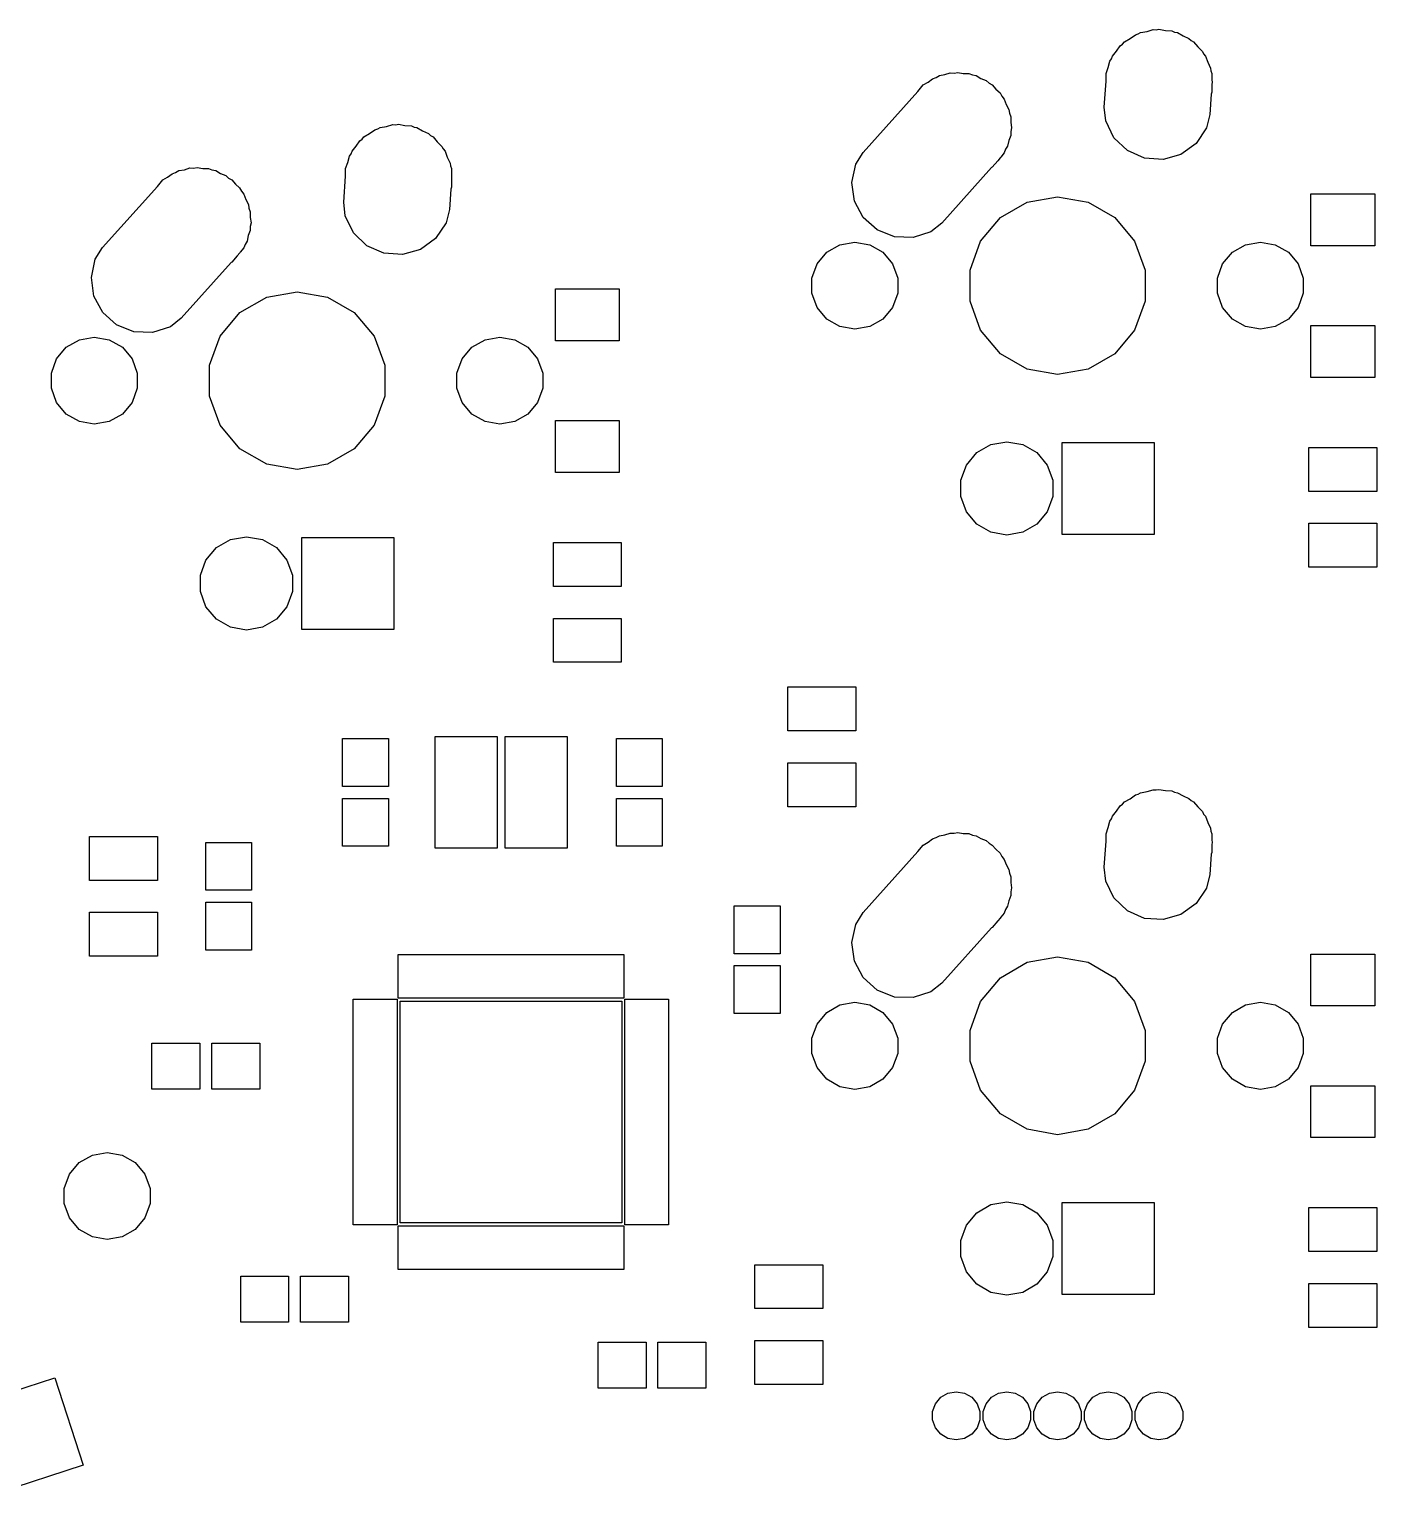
# Model space of a CAD drawing. Extents: x 31 to 333, y -143 to -29.
# Drawn here: x 221.89 to 255.64, y -125.53 to -88.82 of the extents above; entities that cross this region are included whole.
import ezdxf

# ---------------------------------------------------------------- set-up
doc = ezdxf.new("R2010")
doc.units = 0
doc.header["$MEASUREMENT"] = 0
doc.layers.add('BLACK', color=7, linetype='CONTINUOUS')

msp = doc.modelspace()

# ---------------------------------------------------------------- linework, layer by layer
at = {"layer": 'BLACK', "linetype": 'CONTINUOUS'}
for p, q in [((249.279, -89.1942), (249.325, -89.1393)), ((249.325, -89.1393), (249.467, -89.0576)), ((249.467, -89.0576), (249.599, -88.9613)), ((249.599, -88.9613), (249.668, -88.9415)), ((249.668, -88.9415), (249.73, -88.9057)), ((249.73, -88.9057), (249.891, -88.8773)), ((249.891, -88.8773), (250.048, -88.8321)), ((250.048, -88.8321), (250.119, -88.837)), ((250.119, -88.837), (250.19, -88.8246)), ((250.19, -88.8246), (250.351, -88.853)), ((250.351, -88.853), (250.514, -88.8642)), ((250.514, -88.8642), (250.58, -88.8933)), ((250.58, -88.8933), (250.65, -88.9057)), ((250.65, -88.9057), (250.792, -88.9875)), ((250.792, -88.9875), (250.941, -89.0539)), ((250.941, -89.0539), (250.993, -89.1035)), ((250.993, -89.1035), (251.055, -89.1393)), ((251.055, -89.1393), (251.16, -89.2646)), ((249, -89.5645), (249.025, -89.4973)), ((249.025, -89.4973), (249.13, -89.372)), ((249.13, -89.372), (249.221, -89.2363)), ((249.221, -89.2363), (249.279, -89.1942)), ((251.16, -89.2646), (251.278, -89.3781)), ((251.278, -89.3781), (251.309, -89.4424)), ((251.309, -89.4424), (251.355, -89.4973)), ((251.355, -89.4973), (251.411, -89.651)), ((245.056, -89.9211), (245.15, -89.9046)), ((245.15, -89.9046), (245.288, -89.9288)), ((248.865, -89.9364), (248.921, -89.7827)), ((248.921, -89.7827), (248.96, -89.6239)), ((248.96, -89.6239), (249, -89.5645)), ((251.411, -89.651), (251.483, -89.7979)), ((251.483, -89.7979), (251.491, -89.8691)), ((251.491, -89.8691), (251.515, -89.9364)), ((244.149, -90.3815), (244.285, -90.2193)), ((244.285, -90.2193), (244.406, -90.1494)), ((244.406, -90.1494), (244.516, -90.0631)), ((244.516, -90.0631), (244.607, -90.0335)), ((244.607, -90.0335), (244.69, -89.9857)), ((244.69, -89.9857), (244.828, -89.9614)), ((244.828, -89.9614), (244.96, -89.918)), ((244.96, -89.918), (245.056, -89.9211)), ((245.288, -89.9288), (245.427, -89.9335)), ((245.427, -89.9335), (245.516, -89.9691)), ((245.516, -89.9691), (245.61, -89.9857)), ((245.61, -89.9857), (245.731, -90.0556)), ((245.731, -90.0556), (245.861, -90.1078)), ((245.861, -90.1078), (245.932, -90.1716)), ((245.932, -90.1716), (246.015, -90.2193)), ((246.015, -90.2193), (246.105, -90.3264)), ((248.82, -90.7745), (248.865, -90.1244)), ((248.865, -90.1244), (248.865, -89.9364)), ((251.515, -89.9364), (251.515, -90.0999)), ((251.515, -90.0999), (251.52, -90.1455)), ((251.52, -90.1455), (251.515, -90.2156)), ((251.515, -90.2156), (251.515, -90.4036)), ((242.776, -91.9114), (244.149, -90.3815)), ((246.105, -90.3264), (246.209, -90.4198)), ((246.209, -90.4198), (246.254, -90.5041)), ((246.254, -90.5041), (246.315, -90.5773)), ((246.315, -90.5773), (246.363, -90.7087)), ((251.499, -90.4476), (251.464, -90.9568)), ((251.515, -90.4036), (251.499, -90.4476)), ((246.363, -90.7087), (246.429, -90.832)), ((246.429, -90.832), (246.442, -90.9266)), ((246.442, -90.9266), (246.475, -91.0164)), ((246.475, -91.0164), (246.475, -91.1562)), ((248.857, -91.1221), (248.82, -90.7745)), ((251.464, -90.9568), (251.38, -91.2961)), ((230.417, -91.4388), (230.549, -91.3425)), ((230.549, -91.3425), (230.618, -91.3227)), ((230.618, -91.3227), (230.68, -91.2869)), ((230.68, -91.2869), (230.841, -91.2585)), ((230.841, -91.2585), (230.998, -91.2133)), ((230.998, -91.2133), (231.069, -91.2182)), ((231.069, -91.2182), (231.14, -91.2058)), ((231.14, -91.2058), (231.301, -91.2342)), ((231.301, -91.2342), (231.464, -91.2455)), ((231.464, -91.2455), (231.53, -91.2745)), ((231.53, -91.2745), (231.6, -91.2869)), ((231.6, -91.2869), (231.742, -91.3687)), ((231.742, -91.3687), (231.891, -91.4351)), ((246.475, -91.1562), (246.495, -91.2946)), ((246.495, -91.2946), (246.475, -91.3881)), ((249.062, -91.5419), (248.857, -91.1221)), ((251.38, -91.2961), (251.119, -91.6837)), ((230.08, -91.7532), (230.171, -91.6176)), ((230.171, -91.6176), (230.229, -91.5754)), ((230.229, -91.5754), (230.275, -91.5206)), ((230.275, -91.5206), (230.417, -91.4388)), ((231.891, -91.4351), (231.943, -91.4848)), ((231.943, -91.4848), (232.005, -91.5206)), ((232.005, -91.5206), (232.11, -91.6459)), ((232.11, -91.6459), (232.228, -91.7594)), ((246.427, -91.615), (246.398, -91.7518)), ((246.475, -91.4836), (246.427, -91.615)), ((246.475, -91.3881), (246.475, -91.4836)), ((249.399, -91.8661), (249.062, -91.5419)), ((251.119, -91.6837), (250.741, -91.9587)), ((229.871, -92.1639), (229.91, -92.0052)), ((229.91, -92.0052), (229.95, -91.9458)), ((229.95, -91.9458), (229.975, -91.8785)), ((229.975, -91.8785), (230.08, -91.7532)), ((232.228, -91.7594), (232.259, -91.8237)), ((232.259, -91.8237), (232.305, -91.8785)), ((232.305, -91.8785), (232.361, -92.0322)), ((232.361, -92.0322), (232.433, -92.1792)), ((242.592, -92.2082), (242.776, -91.9114)), ((246.214, -92.0486), (246.151, -92.1186)), ((246.225, -92.0298), (246.214, -92.0486)), ((246.315, -91.9227), (246.225, -92.0298)), ((246.348, -91.833), (246.315, -91.9227)), ((246.398, -91.7518), (246.348, -91.833)), ((249.826, -92.0558), (249.399, -91.8661)), ((250.292, -92.0879), (249.826, -92.0558)), ((250.741, -91.9587), (250.292, -92.0879)), ((225.356, -92.5307), (225.466, -92.4444)), ((225.466, -92.4444), (225.557, -92.4147)), ((225.557, -92.4147), (225.64, -92.367)), ((225.64, -92.367), (225.778, -92.3427)), ((225.778, -92.3427), (225.91, -92.2992)), ((225.91, -92.2992), (226.006, -92.3024)), ((226.006, -92.3024), (226.1, -92.2858)), ((226.1, -92.2858), (226.238, -92.3101)), ((226.238, -92.3101), (226.377, -92.3147)), ((226.377, -92.3147), (226.466, -92.3504)), ((226.466, -92.3504), (226.56, -92.367)), ((226.56, -92.367), (226.681, -92.4369)), ((226.681, -92.4369), (226.811, -92.489)), ((229.815, -92.3176), (229.871, -92.1639)), ((229.815, -92.5056), (229.815, -92.3176)), ((232.433, -92.1792), (232.441, -92.2503)), ((232.441, -92.2503), (232.465, -92.3176)), ((232.465, -92.3176), (232.465, -92.4812)), ((232.465, -92.4812), (232.47, -92.5268)), ((242.495, -92.6654), (242.592, -92.2082)), ((245.995, -92.292), (244.749, -93.6812)), ((246.015, -92.2807), (245.995, -92.292)), ((246.151, -92.1186), (246.015, -92.2807)), ((223.726, -94.2926), (225.099, -92.7627)), ((225.099, -92.7627), (225.235, -92.6006)), ((225.235, -92.6006), (225.356, -92.5307)), ((226.811, -92.489), (226.882, -92.5528)), ((226.882, -92.5528), (226.965, -92.6006)), ((226.965, -92.6006), (227.055, -92.7077)), ((227.055, -92.7077), (227.159, -92.8011)), ((227.159, -92.8011), (227.204, -92.8854)), ((229.77, -93.1557), (229.815, -92.5056)), ((232.449, -92.8288), (232.414, -93.3381)), ((232.465, -92.7849), (232.449, -92.8288)), ((232.47, -92.5268), (232.465, -92.5969)), ((232.465, -92.5969), (232.465, -92.7849)), ((242.561, -93.128), (242.495, -92.6654)), ((227.204, -92.8854), (227.265, -92.9585)), ((227.265, -92.9585), (227.313, -93.0899)), ((227.313, -93.0899), (227.379, -93.2133)), ((227.379, -93.2133), (227.392, -93.3078)), ((229.807, -93.5033), (229.77, -93.1557)), ((242.781, -93.5402), (242.561, -93.128)), ((246.218, -93.5434), (246.888, -93.1566)), ((246.888, -93.1566), (247.65, -93.0223)), ((247.65, -93.0223), (248.412, -93.1566)), ((248.412, -93.1566), (249.082, -93.5434)), ((253.994, -94.25), (253.994, -92.95)), ((253.994, -92.95), (255.594, -92.95)), ((255.594, -92.95), (255.594, -94.25)), ((227.392, -93.3078), (227.425, -93.3976)), ((227.425, -93.3976), (227.425, -93.5374)), ((227.425, -93.5374), (227.445, -93.6759)), ((230.012, -93.9231), (229.807, -93.5033)), ((232.414, -93.3381), (232.33, -93.6773)), ((243.129, -93.8522), (242.781, -93.5402)), ((245.721, -94.1361), (246.218, -93.5434)), ((249.082, -93.5434), (249.579, -94.1361)), ((227.425, -93.8649), (227.377, -93.9963)), ((227.445, -93.6759), (227.425, -93.7694)), ((227.425, -93.7694), (227.425, -93.8649)), ((230.349, -94.2474), (230.012, -93.9231)), ((232.33, -93.6773), (232.069, -94.0649)), ((243.563, -94.0265), (243.129, -93.8522)), ((244.474, -93.8969), (244.03, -94.042)), ((244.749, -93.6812), (244.474, -93.8969)), ((223.542, -94.5894), (223.726, -94.2926)), ((227.265, -94.304), (227.175, -94.4111)), ((227.298, -94.2142), (227.265, -94.304)), ((227.348, -94.1331), (227.298, -94.2142)), ((227.377, -93.9963), (227.348, -94.1331)), ((230.776, -94.437), (230.349, -94.2474)), ((232.069, -94.0649), (231.691, -94.34)), ((241.868, -94.4138), (242.197, -94.2242)), ((242.197, -94.2242), (242.57, -94.1584)), ((242.57, -94.1584), (242.943, -94.2242)), ((242.943, -94.2242), (243.272, -94.4138)), ((244.03, -94.042), (243.563, -94.0265)), ((245.456, -94.8632), (245.721, -94.1361)), ((249.579, -94.1361), (249.844, -94.8632)), ((252.028, -94.4138), (252.357, -94.2242)), ((252.357, -94.2242), (252.73, -94.1584)), ((252.73, -94.1584), (253.103, -94.2242)), ((253.103, -94.2242), (253.432, -94.4138)), ((255.594, -94.25), (253.994, -94.25)), ((223.445, -95.0466), (223.542, -94.5894)), ((226.945, -94.6732), (225.699, -96.0624)), ((226.965, -94.6619), (226.945, -94.6732)), ((227.101, -94.4998), (226.965, -94.6619)), ((227.164, -94.4299), (227.101, -94.4998)), ((227.175, -94.4111), (227.164, -94.4299)), ((231.242, -94.4692), (230.776, -94.437)), ((231.691, -94.34), (231.242, -94.4692)), ((241.625, -94.7042), (241.868, -94.4138)), ((243.272, -94.4138), (243.515, -94.7042)), ((251.785, -94.7042), (252.028, -94.4138)), ((253.432, -94.4138), (253.675, -94.7042)), ((223.511, -95.5092), (223.445, -95.0466)), ((241.495, -95.0604), (241.625, -94.7042)), ((243.515, -94.7042), (243.645, -95.0604)), ((245.456, -95.6368), (245.456, -94.8632)), ((249.844, -94.8632), (249.844, -95.6368)), ((251.655, -95.0604), (251.785, -94.7042)), ((253.675, -94.7042), (253.805, -95.0604)), ((227.838, -95.5379), (228.6, -95.4035)), ((228.6, -95.4035), (229.362, -95.5379)), ((235.071, -96.6312), (235.071, -95.3312)), ((235.071, -95.3312), (236.671, -95.3312)), ((236.671, -95.3312), (236.671, -96.6312)), ((241.495, -95.4396), (241.495, -95.0604)), ((243.645, -95.0604), (243.645, -95.4396)), ((251.655, -95.4396), (251.655, -95.0604)), ((253.805, -95.0604), (253.805, -95.4396)), ((223.731, -95.9214), (223.511, -95.5092)), ((227.168, -95.9247), (227.838, -95.5379)), ((229.362, -95.5379), (230.032, -95.9247)), ((241.625, -95.7958), (241.495, -95.4396)), ((243.645, -95.4396), (243.515, -95.7958)), ((245.721, -96.3639), (245.456, -95.6368)), ((249.844, -95.6368), (249.579, -96.3639)), ((251.785, -95.7958), (251.655, -95.4396)), ((253.805, -95.4396), (253.675, -95.7958)), ((224.079, -96.2335), (223.731, -95.9214)), ((225.699, -96.0624), (225.424, -96.2781)), ((226.671, -96.5174), (227.168, -95.9247)), ((230.032, -95.9247), (230.529, -96.5174)), ((241.868, -96.0862), (241.625, -95.7958)), ((242.197, -96.2758), (241.868, -96.0862)), ((243.272, -96.0862), (242.943, -96.2758)), ((243.515, -95.7958), (243.272, -96.0862)), ((252.028, -96.0862), (251.785, -95.7958)), ((252.357, -96.2758), (252.028, -96.0862)), ((253.432, -96.0862), (253.103, -96.2758)), ((253.675, -95.7958), (253.432, -96.0862)), ((224.513, -96.4078), (224.079, -96.2335)), ((224.98, -96.4233), (224.513, -96.4078)), ((225.424, -96.2781), (224.98, -96.4233)), ((226.406, -97.2444), (226.671, -96.5174)), ((230.529, -96.5174), (230.794, -97.2444)), ((242.57, -96.3416), (242.197, -96.2758)), ((242.943, -96.2758), (242.57, -96.3416)), ((246.218, -96.9566), (245.721, -96.3639)), ((249.579, -96.3639), (249.082, -96.9566)), ((252.73, -96.3416), (252.357, -96.2758)), ((253.103, -96.2758), (252.73, -96.3416)), ((253.994, -97.55), (253.994, -96.25)), ((253.994, -96.25), (255.594, -96.25)), ((255.594, -96.25), (255.594, -97.55)), ((222.575, -97.0855), (222.818, -96.795)), ((222.818, -96.795), (223.147, -96.6055)), ((223.147, -96.6055), (223.52, -96.5397)), ((223.52, -96.5397), (223.893, -96.6055)), ((223.893, -96.6055), (224.222, -96.795)), ((224.222, -96.795), (224.465, -97.0855)), ((232.735, -97.0855), (232.978, -96.795)), ((232.978, -96.795), (233.307, -96.6055)), ((233.307, -96.6055), (233.68, -96.5397)), ((233.68, -96.5397), (234.053, -96.6055)), ((234.053, -96.6055), (234.382, -96.795)), ((234.382, -96.795), (234.625, -97.0855)), ((236.671, -96.6312), (235.071, -96.6312)), ((222.445, -97.4417), (222.575, -97.0855)), ((224.465, -97.0855), (224.595, -97.4417)), ((226.406, -98.0181), (226.406, -97.2444)), ((230.794, -97.2444), (230.794, -98.0181)), ((232.605, -97.4417), (232.735, -97.0855)), ((234.625, -97.0855), (234.755, -97.4417)), ((246.888, -97.3434), (246.218, -96.9566)), ((249.082, -96.9566), (248.412, -97.3434)), ((222.445, -97.8208), (222.445, -97.4417)), ((224.595, -97.4417), (224.595, -97.8208)), ((232.605, -97.8208), (232.605, -97.4417)), ((234.755, -97.4417), (234.755, -97.8208)), ((247.65, -97.4777), (246.888, -97.3434)), ((248.412, -97.3434), (247.65, -97.4777)), ((255.594, -97.55), (253.994, -97.55)), ((222.575, -98.177), (222.445, -97.8208)), ((224.595, -97.8208), (224.465, -98.177)), ((232.735, -98.177), (232.605, -97.8208)), ((234.755, -97.8208), (234.625, -98.177)), ((222.818, -98.4675), (222.575, -98.177)), ((224.465, -98.177), (224.222, -98.4675)), ((226.671, -98.7451), (226.406, -98.0181)), ((230.794, -98.0181), (230.529, -98.7451)), ((232.978, -98.4675), (232.735, -98.177)), ((234.625, -98.177), (234.382, -98.4675)), ((223.147, -98.657), (222.818, -98.4675)), ((223.52, -98.7228), (223.147, -98.657)), ((223.893, -98.657), (223.52, -98.7228)), ((224.222, -98.4675), (223.893, -98.657)), ((233.307, -98.657), (232.978, -98.4675)), ((233.68, -98.7228), (233.307, -98.657)), ((234.053, -98.657), (233.68, -98.7228)), ((234.382, -98.4675), (234.053, -98.657)), ((235.071, -99.9312), (235.071, -98.6312)), ((235.071, -98.6312), (236.671, -98.6312)), ((236.671, -98.6312), (236.671, -99.9312)), ((227.168, -99.3378), (226.671, -98.7451)), ((230.529, -98.7451), (230.032, -99.3378)), ((227.838, -99.7246), (227.168, -99.3378)), ((230.032, -99.3378), (229.362, -99.7246)), ((245.367, -99.7449), (245.628, -99.4335)), ((245.628, -99.4335), (245.98, -99.2303)), ((245.98, -99.2303), (246.38, -99.1597)), ((246.38, -99.1597), (246.78, -99.2303)), ((246.78, -99.2303), (247.132, -99.4335)), ((247.132, -99.4335), (247.393, -99.7449)), ((247.767, -101.483), (247.767, -99.1775)), ((247.767, -99.1775), (250.072, -99.1775)), ((250.072, -99.1775), (250.072, -101.483)), ((253.944, -100.406), (253.944, -99.3062)), ((253.944, -99.3062), (255.644, -99.3062)), ((255.644, -99.3062), (255.644, -100.406)), ((228.6, -99.859), (227.838, -99.7246)), ((229.362, -99.7246), (228.6, -99.859)), ((245.227, -100.127), (245.367, -99.7449)), ((247.393, -99.7449), (247.532, -100.127)), ((236.671, -99.9312), (235.071, -99.9312)), ((245.227, -100.533), (245.227, -100.127)), ((247.532, -100.127), (247.532, -100.533)), ((245.367, -100.915), (245.227, -100.533)), ((247.532, -100.533), (247.393, -100.915)), ((255.644, -100.406), (253.944, -100.406)), ((245.628, -101.226), (245.367, -100.915)), ((247.393, -100.915), (247.132, -101.226)), ((245.98, -101.43), (245.628, -101.226)), ((247.132, -101.226), (246.78, -101.43)), ((253.944, -102.306), (253.944, -101.206)), ((253.944, -101.206), (255.644, -101.206)), ((255.644, -101.206), (255.644, -102.306)), ((226.578, -101.815), (226.93, -101.612)), ((226.93, -101.612), (227.33, -101.541)), ((227.33, -101.541), (227.73, -101.612)), ((227.73, -101.612), (228.082, -101.815)), ((228.718, -103.864), (228.718, -101.559)), ((228.718, -101.559), (231.022, -101.559)), ((231.022, -101.559), (231.022, -103.864)), ((246.38, -101.5), (245.98, -101.43)), ((246.78, -101.43), (246.38, -101.5)), ((250.072, -101.483), (247.767, -101.483)), ((226.317, -102.126), (226.578, -101.815)), ((228.082, -101.815), (228.343, -102.126)), ((235.021, -102.787), (235.021, -101.688)), ((235.021, -101.688), (236.721, -101.688)), ((236.721, -101.688), (236.721, -102.787)), ((226.177, -102.508), (226.317, -102.126)), ((228.343, -102.126), (228.482, -102.508)), ((255.644, -102.306), (253.944, -102.306)), ((226.177, -102.914), (226.177, -102.508)), ((228.482, -102.508), (228.482, -102.914)), ((226.317, -103.296), (226.177, -102.914)), ((228.482, -102.914), (228.343, -103.296)), ((236.721, -102.787), (235.021, -102.787)), ((226.578, -103.608), (226.317, -103.296)), ((228.343, -103.296), (228.082, -103.608)), ((226.93, -103.811), (226.578, -103.608)), ((227.33, -103.882), (226.93, -103.811)), ((227.73, -103.811), (227.33, -103.882)), ((228.082, -103.608), (227.73, -103.811)), ((235.021, -104.688), (235.021, -103.587)), ((235.021, -103.587), (236.721, -103.587)), ((236.721, -103.587), (236.721, -104.688)), ((231.022, -103.864), (228.718, -103.864)), ((236.721, -104.688), (235.021, -104.688)), ((240.894, -106.407), (240.894, -105.307)), ((240.894, -105.307), (242.594, -105.307)), ((242.594, -105.307), (242.594, -106.407)), ((242.594, -106.407), (240.894, -106.407)), ((229.739, -107.8), (229.739, -106.6)), ((229.739, -106.6), (230.889, -106.6)), ((230.889, -106.6), (230.889, -107.8)), ((232.062, -109.35), (232.062, -106.55)), ((232.062, -106.55), (233.612, -106.55)), ((233.612, -106.55), (233.612, -109.35)), ((233.812, -109.35), (233.812, -106.55)), ((233.812, -106.55), (235.362, -106.55)), ((235.362, -106.55), (235.362, -109.35)), ((236.597, -107.8), (236.597, -106.6)), ((236.597, -106.6), (237.748, -106.6)), ((237.748, -106.6), (237.748, -107.8)), ((240.894, -108.307), (240.894, -107.207)), ((240.894, -107.207), (242.594, -107.207)), ((242.594, -107.207), (242.594, -108.307)), ((230.889, -107.8), (229.739, -107.8)), ((237.748, -107.8), (236.597, -107.8)), ((249.891, -107.927), (250.048, -107.882)), ((250.048, -107.882), (250.119, -107.887)), ((250.119, -107.887), (250.19, -107.875)), ((250.19, -107.875), (250.351, -107.903)), ((229.739, -109.3), (229.739, -108.1)), ((229.739, -108.1), (230.889, -108.1)), ((230.889, -108.1), (230.889, -109.3)), ((236.597, -109.3), (236.597, -108.1)), ((236.597, -108.1), (237.748, -108.1)), ((237.748, -108.1), (237.748, -109.3)), ((249.221, -108.286), (249.279, -108.244)), ((249.279, -108.244), (249.325, -108.189)), ((249.325, -108.189), (249.467, -108.108)), ((249.467, -108.108), (249.599, -108.011)), ((249.599, -108.011), (249.668, -107.991)), ((249.668, -107.991), (249.73, -107.956)), ((249.73, -107.956), (249.891, -107.927)), ((250.351, -107.903), (250.514, -107.914)), ((250.514, -107.914), (250.58, -107.943)), ((250.58, -107.943), (250.65, -107.956)), ((250.65, -107.956), (250.792, -108.037)), ((250.792, -108.037), (250.941, -108.104)), ((250.941, -108.104), (250.993, -108.154)), ((250.993, -108.154), (251.055, -108.189)), ((251.055, -108.189), (251.16, -108.315)), ((242.594, -108.307), (240.894, -108.307)), ((248.96, -108.674), (249, -108.615)), ((249, -108.615), (249.025, -108.547)), ((249.025, -108.547), (249.13, -108.422)), ((249.13, -108.422), (249.221, -108.286)), ((251.16, -108.315), (251.278, -108.428)), ((251.278, -108.428), (251.309, -108.492)), ((251.309, -108.492), (251.355, -108.547)), ((251.355, -108.547), (251.411, -108.701)), ((244.828, -109.011), (244.96, -108.968)), ((244.96, -108.968), (245.056, -108.971)), ((245.056, -108.971), (245.15, -108.955)), ((245.15, -108.955), (245.288, -108.979)), ((245.288, -108.979), (245.427, -108.983)), ((245.427, -108.983), (245.516, -109.019)), ((248.865, -108.986), (248.921, -108.833)), ((248.865, -109.174), (248.865, -108.986)), ((248.921, -108.833), (248.96, -108.674)), ((251.411, -108.701), (251.483, -108.848)), ((251.483, -108.848), (251.491, -108.919)), ((251.491, -108.919), (251.515, -108.986)), ((251.515, -108.986), (251.515, -109.15)), ((223.4, -110.153), (223.4, -109.053)), ((223.4, -109.053), (225.1, -109.053)), ((225.1, -109.053), (225.1, -110.153)), ((226.31, -110.403), (226.31, -109.203)), ((226.31, -109.203), (227.46, -109.203)), ((227.46, -109.203), (227.46, -110.403)), ((230.889, -109.3), (229.739, -109.3)), ((233.612, -109.35), (232.062, -109.35)), ((235.362, -109.35), (233.812, -109.35)), ((237.748, -109.3), (236.597, -109.3)), ((244.149, -109.431), (244.285, -109.269)), ((244.285, -109.269), (244.406, -109.199)), ((244.406, -109.199), (244.516, -109.113)), ((244.516, -109.113), (244.607, -109.083)), ((244.607, -109.083), (244.69, -109.036)), ((244.69, -109.036), (244.828, -109.011)), ((245.516, -109.019), (245.61, -109.036)), ((245.61, -109.036), (245.731, -109.106)), ((245.731, -109.106), (245.861, -109.158)), ((245.861, -109.158), (245.932, -109.222)), ((245.932, -109.222), (246.015, -109.269)), ((246.015, -109.269), (246.105, -109.376)), ((248.82, -109.824), (248.865, -109.174)), ((251.515, -109.15), (251.52, -109.196)), ((251.52, -109.196), (251.515, -109.266)), ((251.515, -109.266), (251.515, -109.454)), ((242.776, -110.961), (244.149, -109.431)), ((246.105, -109.376), (246.209, -109.47)), ((246.209, -109.47), (246.254, -109.554)), ((246.254, -109.554), (246.315, -109.627)), ((246.315, -109.627), (246.363, -109.759)), ((251.499, -109.498), (251.464, -110.007)), ((251.515, -109.454), (251.499, -109.498)), ((246.363, -109.759), (246.429, -109.882)), ((246.429, -109.882), (246.442, -109.977)), ((246.442, -109.977), (246.475, -110.066)), ((246.475, -110.066), (246.475, -110.206)), ((248.857, -110.172), (248.82, -109.824)), ((251.464, -110.007), (251.38, -110.346)), ((225.1, -110.153), (223.4, -110.153)), ((227.46, -110.403), (226.31, -110.403)), ((246.475, -110.206), (246.495, -110.345)), ((246.495, -110.345), (246.475, -110.438)), ((246.475, -110.438), (246.475, -110.534)), ((249.062, -110.592), (248.857, -110.172)), ((251.38, -110.346), (251.119, -110.734)), ((226.31, -111.903), (226.31, -110.703)), ((226.31, -110.703), (227.46, -110.703)), ((227.46, -110.703), (227.46, -111.903)), ((239.55, -111.991), (239.55, -110.791)), ((239.55, -110.791), (240.7, -110.791)), ((240.7, -110.791), (240.7, -111.991)), ((246.398, -110.802), (246.348, -110.883)), ((246.427, -110.665), (246.398, -110.802)), ((246.475, -110.534), (246.427, -110.665)), ((249.399, -110.916), (249.062, -110.592)), ((251.119, -110.734), (250.741, -111.009)), ((223.4, -112.053), (223.4, -110.953)), ((223.4, -110.953), (225.1, -110.953)), ((225.1, -110.953), (225.1, -112.053)), ((242.592, -111.258), (242.776, -110.961)), ((246.151, -111.169), (246.015, -111.331)), ((246.214, -111.099), (246.151, -111.169)), ((246.225, -111.08), (246.214, -111.099)), ((246.315, -110.973), (246.225, -111.08)), ((246.348, -110.883), (246.315, -110.973)), ((249.826, -111.106), (249.399, -110.916)), ((250.292, -111.138), (249.826, -111.106)), ((250.741, -111.009), (250.292, -111.138)), ((242.495, -111.715), (242.592, -111.258)), ((245.995, -111.342), (244.749, -112.731)), ((246.015, -111.331), (245.995, -111.342)), ((227.46, -111.903), (226.31, -111.903)), ((242.561, -112.178), (242.495, -111.715)), ((225.1, -112.053), (223.4, -112.053)), ((231.132, -112.01), (236.782, -112.01)), ((231.132, -113.11), (231.132, -112.01)), ((236.782, -112.01), (236.782, -113.11)), ((240.7, -111.991), (239.55, -111.991)), ((239.55, -113.491), (239.55, -112.291)), ((239.55, -112.291), (240.7, -112.291)), ((240.7, -112.291), (240.7, -113.491)), ((242.781, -112.59), (242.561, -112.178)), ((246.218, -112.593), (246.888, -112.207)), ((246.888, -112.207), (247.65, -112.072)), ((247.65, -112.072), (248.412, -112.207)), ((248.412, -112.207), (249.082, -112.593)), ((253.994, -113.3), (253.994, -112)), ((253.994, -112), (255.594, -112)), ((255.594, -112), (255.594, -113.3)), ((243.129, -112.902), (242.781, -112.59)), ((245.721, -113.186), (246.218, -112.593)), ((249.082, -112.593), (249.579, -113.186)), ((243.563, -113.077), (243.129, -112.902)), ((244.474, -112.947), (244.03, -113.092)), ((244.749, -112.731), (244.474, -112.947)), ((230.007, -118.785), (230.007, -113.135)), ((230.007, -113.135), (231.107, -113.135)), ((231.107, -113.135), (231.107, -118.785)), ((236.782, -113.11), (231.132, -113.11)), ((231.182, -118.735), (231.182, -113.185)), ((231.182, -113.185), (236.732, -113.185)), ((236.732, -113.185), (236.732, -118.735)), ((236.807, -118.785), (236.807, -113.135)), ((236.807, -113.135), (237.907, -113.135)), ((237.907, -113.135), (237.907, -118.785)), ((241.868, -113.464), (242.197, -113.274)), ((242.197, -113.274), (242.57, -113.208)), ((242.57, -113.208), (242.943, -113.274)), ((242.943, -113.274), (243.272, -113.464)), ((244.03, -113.092), (243.563, -113.077)), ((245.456, -113.913), (245.721, -113.186)), ((249.579, -113.186), (249.844, -113.913)), ((252.028, -113.464), (252.357, -113.274)), ((252.357, -113.274), (252.73, -113.208)), ((252.73, -113.208), (253.103, -113.274)), ((253.103, -113.274), (253.432, -113.464)), ((255.594, -113.3), (253.994, -113.3)), ((240.7, -113.491), (239.55, -113.491)), ((241.495, -114.11), (241.625, -113.754)), ((241.625, -113.754), (241.868, -113.464)), ((243.272, -113.464), (243.515, -113.754)), ((243.515, -113.754), (243.645, -114.11)), ((251.655, -114.11), (251.785, -113.754)), ((251.785, -113.754), (252.028, -113.464)), ((253.432, -113.464), (253.675, -113.754)), ((253.675, -113.754), (253.805, -114.11)), ((241.495, -114.49), (241.495, -114.11)), ((243.645, -114.11), (243.645, -114.49)), ((245.456, -114.687), (245.456, -113.913)), ((249.844, -113.913), (249.844, -114.687)), ((251.655, -114.49), (251.655, -114.11)), ((253.805, -114.11), (253.805, -114.49)), ((224.964, -115.383), (224.964, -114.233)), ((224.964, -114.233), (226.164, -114.233)), ((226.164, -114.233), (226.164, -115.383)), ((226.464, -115.383), (226.464, -114.233)), ((226.464, -114.233), (227.664, -114.233)), ((227.664, -114.233), (227.664, -115.383)), ((241.625, -114.846), (241.495, -114.49)), ((243.645, -114.49), (243.515, -114.846)), ((251.785, -114.846), (251.655, -114.49)), ((253.805, -114.49), (253.675, -114.846)), ((241.868, -115.136), (241.625, -114.846)), ((243.515, -114.846), (243.272, -115.136)), ((245.721, -115.414), (245.456, -114.687)), ((249.844, -114.687), (249.579, -115.414)), ((252.028, -115.136), (251.785, -114.846)), ((253.675, -114.846), (253.432, -115.136)), ((242.197, -115.326), (241.868, -115.136)), ((243.272, -115.136), (242.943, -115.326)), ((252.357, -115.326), (252.028, -115.136)), ((253.432, -115.136), (253.103, -115.326)), ((226.164, -115.383), (224.964, -115.383)), ((227.664, -115.383), (226.464, -115.383)), ((242.57, -115.392), (242.197, -115.326)), ((242.943, -115.326), (242.57, -115.392)), ((246.218, -116.007), (245.721, -115.414)), ((249.579, -115.414), (249.082, -116.007)), ((252.73, -115.392), (252.357, -115.326)), ((253.103, -115.326), (252.73, -115.392)), ((253.994, -116.6), (253.994, -115.3)), ((253.994, -115.3), (255.594, -115.3)), ((255.594, -115.3), (255.594, -116.6)), ((246.888, -116.393), (246.218, -116.007)), ((249.082, -116.007), (248.412, -116.393)), ((247.65, -116.528), (246.888, -116.393)), ((248.412, -116.393), (247.65, -116.528)), ((255.594, -116.6), (253.994, -116.6)), ((223.141, -117.228), (223.47, -117.038)), ((223.47, -117.038), (223.843, -116.973)), ((223.843, -116.973), (224.216, -117.038)), ((224.216, -117.038), (224.545, -117.228)), ((222.898, -117.518), (223.141, -117.228)), ((224.545, -117.228), (224.788, -117.518)), ((222.768, -117.875), (222.898, -117.518)), ((224.788, -117.518), (224.918, -117.875)), ((222.768, -118.254), (222.768, -117.875)), ((224.918, -117.875), (224.918, -118.254)), ((222.898, -118.61), (222.768, -118.254)), ((224.918, -118.254), (224.788, -118.61)), ((245.367, -118.795), (245.628, -118.484)), ((245.628, -118.484), (245.98, -118.28)), ((245.98, -118.28), (246.38, -118.21)), ((246.38, -118.21), (246.78, -118.28)), ((246.78, -118.28), (247.132, -118.484)), ((247.132, -118.484), (247.393, -118.795)), ((247.767, -120.532), (247.767, -118.227)), ((247.767, -118.227), (250.072, -118.227)), ((250.072, -118.227), (250.072, -120.532)), ((253.944, -119.456), (253.944, -118.356)), ((253.944, -118.356), (255.644, -118.356)), ((255.644, -118.356), (255.644, -119.456)), ((223.141, -118.9), (222.898, -118.61)), ((223.47, -119.09), (223.141, -118.9)), ((224.545, -118.9), (224.216, -119.09)), ((224.788, -118.61), (224.545, -118.9)), ((231.107, -118.785), (230.007, -118.785)), ((231.132, -118.81), (236.782, -118.81)), ((231.132, -119.91), (231.132, -118.81)), ((236.732, -118.735), (231.182, -118.735)), ((236.782, -118.81), (236.782, -119.91)), ((237.907, -118.785), (236.807, -118.785)), ((245.227, -119.177), (245.367, -118.795)), ((247.393, -118.795), (247.532, -119.177)), ((223.843, -119.156), (223.47, -119.09)), ((224.216, -119.09), (223.843, -119.156)), ((245.227, -119.583), (245.227, -119.177)), ((247.532, -119.177), (247.532, -119.583)), ((245.367, -119.965), (245.227, -119.583)), ((247.532, -119.583), (247.393, -119.965)), ((255.644, -119.456), (253.944, -119.456)), ((236.782, -119.91), (231.132, -119.91)), ((240.069, -120.885), (240.069, -119.785)), ((240.069, -119.785), (241.769, -119.785)), ((241.769, -119.785), (241.769, -120.885)), ((245.628, -120.276), (245.367, -119.965)), ((247.393, -119.965), (247.132, -120.276)), ((227.186, -121.225), (227.186, -120.075)), ((227.186, -120.075), (228.386, -120.075)), ((228.386, -120.075), (228.386, -121.225)), ((228.686, -121.225), (228.686, -120.075)), ((228.686, -120.075), (229.886, -120.075)), ((229.886, -120.075), (229.886, -121.225)), ((245.98, -120.48), (245.628, -120.276)), ((247.132, -120.276), (246.78, -120.48)), ((253.944, -121.356), (253.944, -120.256)), ((253.944, -120.256), (255.644, -120.256)), ((255.644, -120.256), (255.644, -121.356)), ((246.38, -120.55), (245.98, -120.48)), ((246.78, -120.48), (246.38, -120.55)), ((250.072, -120.532), (247.767, -120.532)), ((241.769, -120.885), (240.069, -120.885)), ((228.386, -121.225), (227.186, -121.225)), ((229.886, -121.225), (228.686, -121.225)), ((255.644, -121.356), (253.944, -121.356)), ((236.14, -122.876), (236.14, -121.726)), ((236.14, -121.726), (237.34, -121.726)), ((237.34, -121.726), (237.34, -122.876)), ((237.64, -122.876), (237.64, -121.726)), ((237.64, -121.726), (238.84, -121.726)), ((238.84, -121.726), (238.84, -122.876)), ((240.069, -122.785), (240.069, -121.685)), ((240.069, -121.685), (241.769, -121.685)), ((241.769, -121.685), (241.769, -122.785)), ((220.337, -123.333), (222.529, -122.621)), ((222.529, -122.621), (223.241, -124.813)), ((237.34, -122.876), (236.14, -122.876)), ((238.84, -122.876), (237.64, -122.876)), ((241.769, -122.785), (240.069, -122.785)), ((244.516, -123.466), (244.588, -123.27)), ((244.588, -123.27), (244.722, -123.109)), ((244.722, -123.109), (244.904, -123.004)), ((244.904, -123.004), (245.11, -122.968)), ((245.11, -122.968), (245.316, -123.004)), ((245.316, -123.004), (245.498, -123.109)), ((245.498, -123.109), (245.632, -123.27)), ((245.632, -123.27), (245.704, -123.466)), ((245.786, -123.466), (245.858, -123.27)), ((245.858, -123.27), (245.992, -123.109)), ((245.992, -123.109), (246.174, -123.004)), ((246.174, -123.004), (246.38, -122.968)), ((246.38, -122.968), (246.586, -123.004)), ((246.586, -123.004), (246.768, -123.109)), ((246.768, -123.109), (246.902, -123.27)), ((246.902, -123.27), (246.974, -123.466)), ((247.056, -123.466), (247.128, -123.27)), ((247.128, -123.27), (247.262, -123.109)), ((247.262, -123.109), (247.444, -123.004)), ((247.444, -123.004), (247.65, -122.968)), ((247.65, -122.968), (247.856, -123.004)), ((247.856, -123.004), (248.038, -123.109)), ((248.038, -123.109), (248.172, -123.27)), ((248.172, -123.27), (248.244, -123.466)), ((248.326, -123.466), (248.398, -123.27)), ((248.398, -123.27), (248.532, -123.109)), ((248.532, -123.109), (248.714, -123.004)), ((248.714, -123.004), (248.92, -122.968)), ((248.92, -122.968), (249.126, -123.004)), ((249.126, -123.004), (249.308, -123.109)), ((249.308, -123.109), (249.442, -123.27)), ((249.442, -123.27), (249.514, -123.466)), ((249.596, -123.466), (249.668, -123.27)), ((249.668, -123.27), (249.802, -123.109)), ((249.802, -123.109), (249.984, -123.004)), ((249.984, -123.004), (250.19, -122.968)), ((250.19, -122.968), (250.396, -123.004)), ((250.396, -123.004), (250.578, -123.109)), ((250.578, -123.109), (250.712, -123.27)), ((250.712, -123.27), (250.784, -123.466)), ((244.516, -123.676), (244.516, -123.466)), ((244.588, -123.872), (244.516, -123.676)), ((245.704, -123.676), (245.632, -123.872)), ((245.704, -123.466), (245.704, -123.676)), ((245.786, -123.676), (245.786, -123.466)), ((245.858, -123.872), (245.786, -123.676)), ((246.974, -123.676), (246.902, -123.872)), ((246.974, -123.466), (246.974, -123.676)), ((247.056, -123.676), (247.056, -123.466)), ((247.128, -123.872), (247.056, -123.676)), ((248.244, -123.676), (248.172, -123.872)), ((248.244, -123.466), (248.244, -123.676)), ((248.326, -123.676), (248.326, -123.466)), ((248.398, -123.872), (248.326, -123.676)), ((249.514, -123.676), (249.442, -123.872)), ((249.514, -123.466), (249.514, -123.676)), ((249.596, -123.676), (249.596, -123.466)), ((249.668, -123.872), (249.596, -123.676)), ((250.784, -123.676), (250.712, -123.872)), ((250.784, -123.466), (250.784, -123.676)), ((244.722, -124.033), (244.588, -123.872)), ((244.904, -124.138), (244.722, -124.033)), ((245.498, -124.033), (245.316, -124.138)), ((245.632, -123.872), (245.498, -124.033)), ((245.992, -124.033), (245.858, -123.872)), ((246.174, -124.138), (245.992, -124.033)), ((246.768, -124.033), (246.586, -124.138)), ((246.902, -123.872), (246.768, -124.033)), ((247.262, -124.033), (247.128, -123.872)), ((247.444, -124.138), (247.262, -124.033)), ((248.038, -124.033), (247.856, -124.138)), ((248.172, -123.872), (248.038, -124.033)), ((248.532, -124.033), (248.398, -123.872)), ((248.714, -124.138), (248.532, -124.033)), ((249.308, -124.033), (249.126, -124.138)), ((249.442, -123.872), (249.308, -124.033)), ((249.802, -124.033), (249.668, -123.872)), ((249.984, -124.138), (249.802, -124.033)), ((250.578, -124.033), (250.396, -124.138)), ((250.712, -123.872), (250.578, -124.033)), ((245.11, -124.174), (244.904, -124.138)), ((245.316, -124.138), (245.11, -124.174)), ((246.38, -124.174), (246.174, -124.138)), ((246.586, -124.138), (246.38, -124.174)), ((247.65, -124.174), (247.444, -124.138)), ((247.856, -124.138), (247.65, -124.174)), ((248.92, -124.174), (248.714, -124.138)), ((249.126, -124.138), (248.92, -124.174)), ((250.19, -124.174), (249.984, -124.138)), ((250.396, -124.138), (250.19, -124.174)), ((223.241, -124.813), (221.049, -125.525))]:
    msp.add_line(p, q, dxfattribs=at)

doc.saveas('drawing.dxf')
